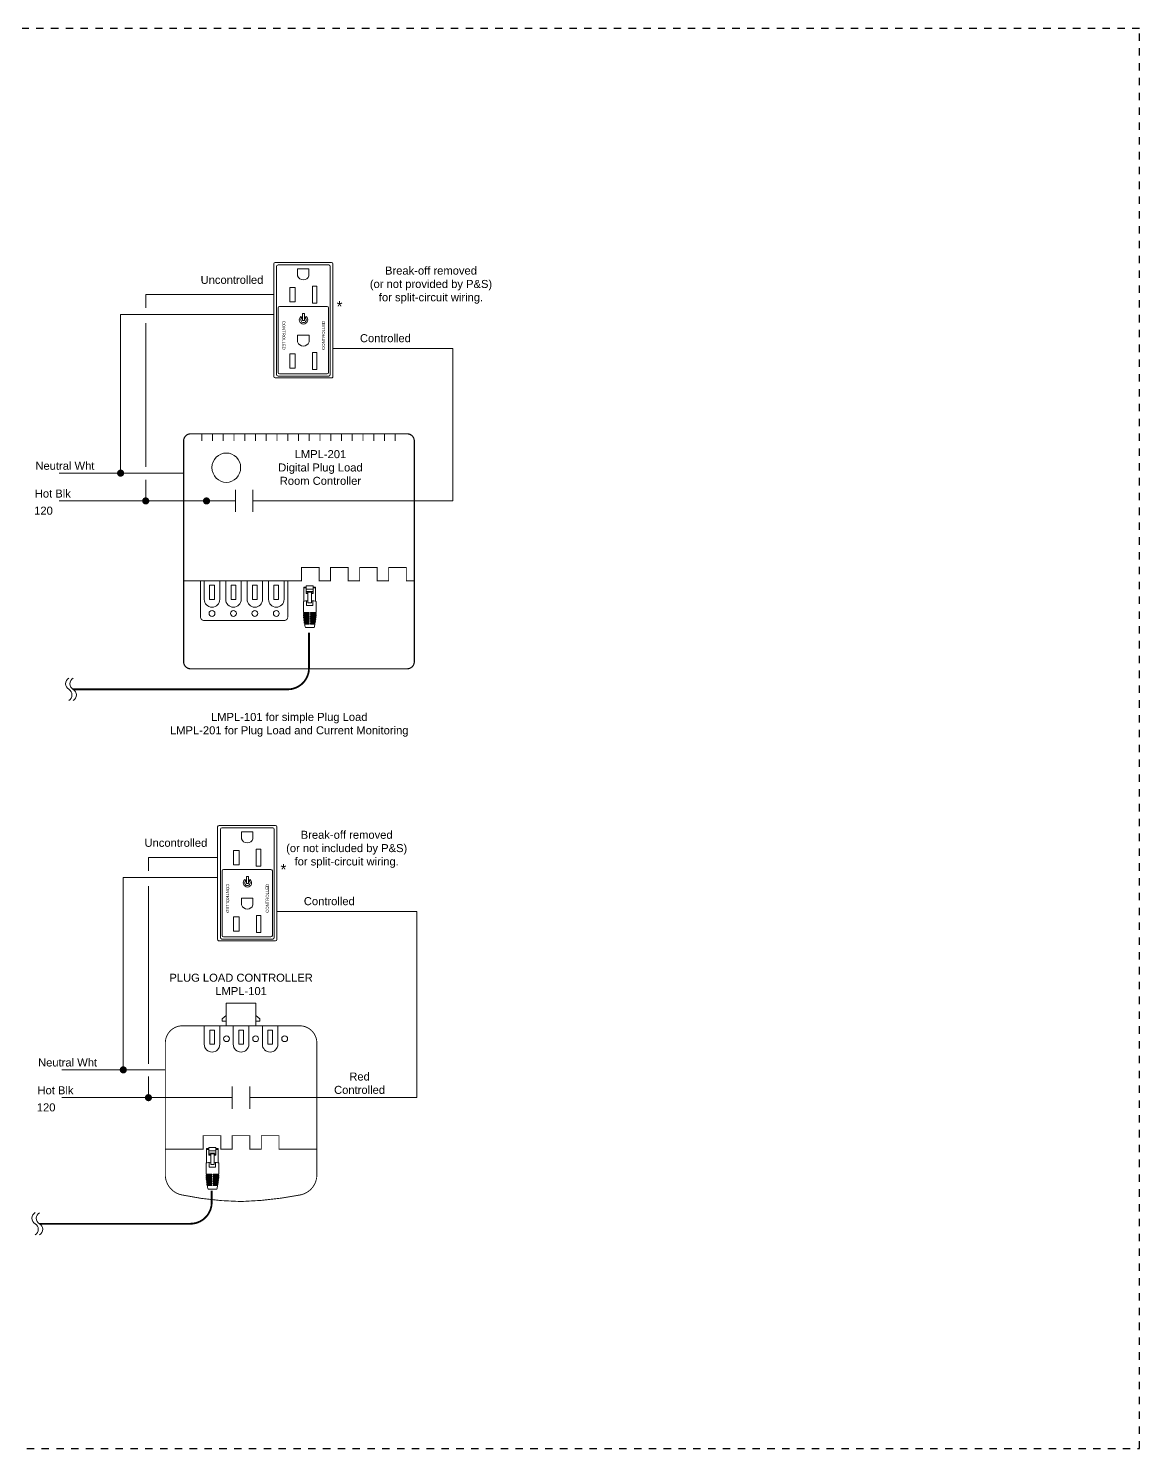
# Model space of a CAD drawing. Header units: inches. Extents: x -60 to 2005, y -577 to 104.
# Drawn here: x 37.2 to 74.71, y -9.65 to 38.27 of the extents above; entities that cross this region are included whole.
import ezdxf
from ezdxf.enums import TextEntityAlignment as Align

# ---------------------------------------------------------------- set-up
doc = ezdxf.new("R2010")
doc.units = ezdxf.units.IN
doc.header["$MEASUREMENT"] = 0
doc.linetypes.add('Demo', pattern=[0.5, 0.25, -0.25])
doc.layers.get('0').update_dxf_attribs({"lineweight": 5})
doc.layers.add('PS Borders', color=40, linetype='Demo', lineweight=5, plot=False)
for name, color, linetype, lineweight in [('WS', 3, 'Continuous', 5), ('WS_DETAIL', 7, 'Continuous', 5), ('WS_LineVoltage', 1, 'Continuous', 5)]:
    doc.layers.add(name, color=color, linetype=linetype, lineweight=lineweight)
doc.styles.add('ARIAL', font='arial.ttf')

# ---------------------------------------------------------------- blocks, each defined once
blk = doc.blocks.new('A$C756910A1')
at = {"layer": 'WS_DETAIL'}
for p, q in [((0.1502355164945186, 6.597127019628033), (0.1502355164945186, 10.17284573411285)), ((0.1502355164945186, 10.17284573411285), (0.725468666911155, 10.17284573411285)), ((0.725468666911155, 9.924815362676668), (0.1502355164945186, 9.924815362676668)), ((0.725468666911155, 10.42537585766053), (0.725468666911155, 8.556956961277706)), ((0.725468666911155, 10.42537585766053), (2.506894660563006, 10.42537585766053)), ((2.506894660563063, 9.659063592378288), (0.7254686669112118, 9.659063592378288)), ((2.50689466056312, 9.057957948058288), (0.7254686669112118, 9.057957948058288)), ((0.7254686669112118, 8.735258730937062), (1.168555581693539, 8.735258730937062)), ((0.725468666911155, 8.556956961277706), (1.168555581693596, 8.556956961277706)), ((1.168555581693596, 6.169918262987323), (1.168555581693539, 9.057957948058288)), ((1.168555581693596, 8.848221287137449), (2.063807745780679, 8.848221287137449)), ((2.063807745780906, 6.169918262987323), (2.063807745780679, 9.057957948058288)), ((2.063807745780679, 8.735258730937062), (2.50689466056312, 8.735258730937062)), ((2.506894660563177, 8.556956961277706), (2.063807745780736, 8.556956961277706)), ((2.506894660563006, 10.42537585766053), (2.506894660563177, 8.556956961277706)), ((3.082127810979699, 10.17284573411285), (2.506894660563063, 10.17284573411285)), ((3.082127810979699, 9.924815362676668), (2.506894660563063, 9.924815362676668)), ((3.082127810979927, 6.597127019628033), (3.082127810979699, 10.17284573411285)), ((-6.402811436601041e-08, 6.564808555890693), (-6.402811436601041e-08, 3.726134365787232)), ((-6.402811436601041e-08, 3.726134365787232), (1.427763863659294, 3.726134365787232)), ((0.8080907998544546, 6.700560145413647), (0.8080907998544546, 5.545980966034392)), ((0.8080907998544546, 5.545980966034392), (2.424272527619593, 5.545980966034392)), ((0.8902139495456538, 3.726134365787232), (0.8902139495456538, 3.50558276794095)), ((1.168555581693539, 6.169918262987323), (2.063807745780906, 6.169918262987323)), ((1.427763863659294, 3.50558276794095), (1.427763863659237, 3.726134365787232)), ((1.804599463815038, 3.726134365787232), (3.232363391502219, 3.726134365787232)), ((1.804599463814753, 3.50558276794095), (1.804599463814753, 3.726134365787232)), ((2.34214937792845, 3.726134365787232), (2.34214937792845, 3.50558276794095)), ((2.42427252761965, 6.700560145413647), (2.424272527619593, 5.545980966034392)), ((3.232363391502219, 6.564808555890693), (3.232363391502219, 3.726134365787232)), ((0.001803363048139772, 3.50558276794095), (1.427763863659294, 3.50558276794095)), ((0.007215091914673621, 3.285031170094669), (1.427763863659294, 3.285031170094669)), ((0.01623947130153169, 3.064479572248388), (1.427763863659294, 3.064479572248388)), ((0.02888376853442765, 2.843927974402106), (1.427763863659294, 2.843927974402106)), ((0.04515819889135742, 2.623376376555825), (1.427763863659294, 2.623376376555825)), ((0.06507596708863161, 2.402824778709544), (1.427763863659294, 2.402824778709544)), ((0.08865332129224157, 2.182273180863262), (1.427763863659294, 2.182273180863433)), ((0.1159096201752448, 1.961721583016981), (1.427763863659294, 1.961721583017152)), ((0.1468674136732773, 1.74116998517087), (1.427763863659294, 1.74116998517087)), ((0.1815525382387762, 1.520618387324589), (1.427763863659294, 1.520618387324589)), ((0.2199942275513251, 1.300066789478308), (1.427763863659237, 1.300066789478308)), ((0.2622252398203102, 1.079515191632026), (1.427763863659294, 1.079515191632026)), ((0.3082820030148525, 0.8589635937857452), (1.427763863659294, 0.8589635937857452)), ((0.8902139495456538, 3.285031170094669), (0.8902139495456538, 3.064479572248388)), ((0.8902139495456538, 2.843927974402106), (0.8902139495456538, 2.623376376555825)), ((0.8902139495457106, 2.402824778709544), (0.8902139495457106, 2.182273180863262)), ((0.8902139495457106, 1.961721583017152), (0.8902139495457106, 1.74116998517087)), ((0.8902139495457106, 1.520618387324589), (0.8902139495457106, 1.300066789478308)), ((0.8902139495457106, 1.079515191632026), (0.8902139495457106, 0.8589635937857452)), ((1.427763863659294, 3.064479572248388), (1.427763863659294, 3.285031170094669)), ((1.427763863659294, 2.623376376555825), (1.427763863659294, 2.843927974402106)), ((1.427763863659294, 2.182273180863262), (1.427763863659294, 2.402824778709544)), ((1.427763863659237, 1.74116998517087), (1.427763863659294, 1.961721583017152)), ((1.427763863659294, 1.300066789478308), (1.427763863659237, 1.520618387324589)), ((1.427763863659294, 0.8589635937857452), (1.427763863659294, 1.079515191632026)), ((1.804599463814981, 3.50558276794095), (3.230559964426021, 3.50558276794095)), ((1.804599463814981, 3.285031170094669), (3.225148235559374, 3.285031170094669)), ((1.804599463814753, 3.064479572248388), (1.804599463814753, 3.285031170094669)), ((1.804599463814981, 3.064479572248388), (3.216123856172572, 3.064479572248388)), ((1.804599463814981, 2.843927974402106), (3.203479558939677, 2.843927974402106)), ((1.804599463814753, 2.623376376555825), (1.804599463814753, 2.843927974402106)), ((1.804599463814924, 2.623376376555825), (3.187205128582747, 2.623376376555825)), ((1.804599463814867, 2.402824778709544), (3.167287360385473, 2.402824778709544)), ((1.804599463814753, 2.182273180863262), (1.804599463814753, 2.402824778709544)), ((1.804599463814867, 2.182273180863433), (3.143710006181806, 2.182273180863433)), ((1.804599463814867, 1.961721583017152), (3.116453707298803, 1.961721583017152)), ((1.804599463814753, 1.74116998517087), (1.804599463814753, 1.961721583017152)), ((1.80459946381481, 1.74116998517087), (3.085495913800827, 1.74116998517087)), ((1.80459946381481, 1.520618387324589), (3.050810789235328, 1.520618387324589)), ((1.804599463814753, 1.300066789478308), (1.804599463814753, 1.520618387324589)), ((1.804599463814753, 1.300066789478308), (3.012369099922722, 1.300066789478308)), ((1.804599463814753, 1.079515191632026), (2.970138087653794, 1.079515191632026)), ((1.804599463814753, 0.8589635937857452), (1.804599463814753, 1.079515191632026)), ((1.804599463814753, 0.8589635937857452), (2.924081324459308, 0.8589635937857452)), ((2.34214937792845, 3.285031170094669), (2.34214937792845, 3.064479572248388)), ((2.34214937792845, 2.843927974402106), (2.34214937792845, 2.623376376555825)), ((2.34214937792845, 2.402824778709544), (2.34214937792845, 2.182273180863433)), ((2.34214937792845, 1.961721583017152), (2.34214937792845, 1.74116998517087)), ((2.34214937792845, 1.520618387324589), (2.342149377928394, 1.300066789478308)), ((2.34214937792845, 1.079515191632026), (2.342149377928394, 0.8589635937857452)), ((2.691792117421215, -1.891327769953932e-07), (0.524929496546207, -1.891327769953932e-07))]:
    blk.add_line(p, q, dxfattribs=at)
for centre, radius, start, end in [((1.61618166373708, -0.5828206012761257), 7.328072457716479, 93.50202068223433, 102.7411415662108), ((1.61618166373708, -0.5828206012761257), 7.328072457716479, 77.25885843378917, 86.49797931776406), ((13.48717119514313, 3.726134365787232), 13.48717125917128, 180.9369821694481, 181.8742150375743), ((13.48717119514313, 3.726134365787232), 13.48717125917128, 182.8119499073921, 183.7504392946456), ((13.48717119514313, 3.726134365787232), 13.48717125917128, 184.6899375443662, 185.6307014597895), ((13.48717119514313, 3.726134365787232), 13.48717125917128, 186.5729909480418, 187.5170696871769), ((13.48717119514313, 3.726134365787232), 13.48717125917128, 188.4632058194769, 189.4116726762505), ((13.48717119514313, 3.726134365787232), 13.48717125917128, 190.3627495398733, 191.316722449262), ((13.48717119514313, 3.726134365787232), 13.48717125917128, 192.2738850556991, 196.037861357714), ((-10.25480786766903, 3.726134365787232), 13.48717125917128, 343.9621386422843, 347.7261149443008), ((-10.25480786766903, 3.726134365787232), 13.48717125917128, 348.683277550738, 349.6372504601267), ((-10.25480786766903, 3.726134365787232), 13.48717125917128, 350.5883273237479, 351.5367941805232), ((-10.25480786766903, 3.726134365787232), 13.48717125917128, 352.4829303128231, 353.4270090519582), ((-10.25480786766903, 3.726134365787232), 13.48717125917128, 354.3692985402105, 355.3100624556338), ((-10.25480786766903, 3.726134365787232), 13.48717125917128, 356.2495607053528, 357.1880500926079), ((-10.25480786766903, 3.726134365787232), 13.48717125917128, 358.1257849624257, 359.0630178305502)]:
    blk.add_arc(centre, radius, start, end, dxfattribs=at)
blk = doc.blocks.new('RJ45')
at = {"layer": 'WS_DETAIL', "xscale": 1.117448685388325, "yscale": 1.117448685388325, "zscale": 1.117448685388325}
blk.add_blockref('A$C756910A1', (59.47218582368797, 150.6837771156898), dxfattribs=at)
blk = doc.blocks.new('LMPL-201')
for p, q in [((-17.89045705921865, 50.30942100871076), (-17.89045705921865, 44.09870483193779)), ((-17.88524524027798, 50.30942100871053), (-17.88524524027798, 44.09870483193757)), ((-12.94430589278352, 50.30942100871076), (-12.94430589278352, 44.09870483193779)), ((-12.93909407384285, 50.30942100871053), (-12.93909407384285, 44.09870483193757)), ((-26.0005001852636, 47.20406292032382), (-17.89045705921865, 47.20406292032382)), ((-12.93909407384285, 47.20406292032382), (-4.829050947797896, 47.20406292032382)), ((-26.63592667309881, 24.72020261995567), (-26.63592667309881, 19.51379115810948)), ((-22.27392851787886, 19.51379115810948), (-22.27392851787886, 24.72020261995567)), ((-20.60915865379344, 24.72020261995567), (-20.60915865379344, 19.51379115810948)), ((-16.24716049857349, 19.51379115810948), (-16.24716049857349, 24.72020261995567)), ((-14.58239063448808, 24.72020261995567), (-14.58239063448808, 19.51379115810948)), ((-10.22039247926813, 19.51379115810948), (-10.22039247926813, 24.72020261995567)), ((-8.555622615182713, 24.72020261995567), (-8.555622615182713, 19.51379115810948)), ((-4.193624459962763, 19.51379115810948), (-4.193624459962763, 24.72020261995567))]:
    blk.add_line(p, q)
for points, const_width in [([(-0.09165064642138532, 66.0723102082824), (30.44512883314303, 66.0723102082824, -0.414213562373095), (32.444328833143, 64.07311020828243), (32.444328833143, 1.999200000000002, -0.414213562373095), (30.44512883314292, -2.842170943040401e-14), (-30.44512883314303, 2.842170943040401e-14, -0.4142135623730948), (-32.444328833143, 1.999200000000059), (-32.444328833143, 64.07311020828243, -0.414213562373095), (-30.44512883314303, 66.0723102082824), (-0.09165064642138532, 66.0723102082824)], 0.3431282558040359), ([(-27.68410568011258, 24.72020261995567), (-27.6841056801126, 14.5839316130442, 0.414213562373095), (-26.6845056801126, 13.5843316130442), (-4.145045452948985, 13.5843316130442, 0.4142135623730951), (-3.145445452948987, 14.5839316130442), (-3.145445452948987, 24.72020261995567)], 0.2499)]:
    blk.add_lwpolyline(points, format="xyb", dxfattribs=dict(const_width=const_width))
at = {"const_width": 0.2499}
for points in [[(-27.34168916712508, 64.05599598701352), (-27.34168916712508, 66.0723102082824)], [(-24.31721783522198, 64.05599598701352), (-24.31721783522198, 66.0723102082824)], [(-21.29274650331888, 64.05599598701352), (-21.29274650331888, 66.0723102082824)], [(-18.26827517141567, 64.05599598701352), (-18.26827517141567, 66.0723102082824)], [(-15.24380383951257, 64.05599598701352), (-15.24380383951257, 66.0723102082824)], [(-12.21933250760935, 64.05599598701352), (-12.21933250760935, 66.0723102082824)], [(-9.19486117570625, 64.05599598701352), (-9.19486117570625, 66.0723102082824)], [(-6.17038984380315, 64.05599598701352), (-6.17038984380315, 66.0723102082824)], [(-3.145918511899936, 64.05599598701352), (-3.145918511899936, 66.0723102082824)], [(-0.1214471799968351, 64.05599598701352), (-0.1214471799968351, 66.0723102082824)], [(2.903024151906266, 64.05599598701352), (2.903024151906266, 66.0723102082824)], [(5.92749548380948, 64.05599598701352), (5.92749548380948, 66.0723102082824)], [(8.95196681571258, 64.05599598701352), (8.95196681571258, 66.0723102082824)], [(11.9764381476158, 64.05599598701352), (11.9764381476158, 66.0723102082824)], [(15.0009094795189, 64.05599598701352), (15.0009094795189, 66.0723102082824)], [(18.02538081142211, 64.05599598701352), (18.02538081142211, 66.0723102082824)], [(21.04985214332521, 64.05599598701352), (21.04985214332521, 66.0723102082824)], [(24.07432347522831, 64.05599598701352), (24.07432347522831, 66.0723102082824)], [(27.09879480713153, 64.05599598701352), (27.09879480713153, 66.0723102082824)], [(32.444328833143, 24.7202026199557), (30.19847508796295, 24.7202026199557), (30.19847508796295, 28.51416248649676), (25.24074705776468, 28.51416248649676), (25.24074705776468, 24.72020261995576), (22.02788810454103, 24.7202026199557), (22.02788810454103, 28.51416248649676), (17.07016007434288, 28.51416248649676), (17.07016007434288, 24.72020261995559), (13.85730112111912, 24.72020261995559), (13.85730112111912, 28.51416248649676), (8.899573090920967, 28.51416248649676), (8.899573090920967, 24.72020261995559), (5.686714137697209, 24.72020261995559), (5.686714137697209, 28.51416248649676), (0.728986107499054, 28.51416248649676), (0.728986107499054, 24.72020261995559), (-32.444328833143, 24.72020261995559)]]:
    blk.add_lwpolyline(points, dxfattribs=at)
blk.add_lwpolyline([(-20.43020821694313, 52.42810951821613), (-21.23501635790353, 52.51152748294956), (-21.98826920610543, 52.7517503221475), (-22.67278551280845, 53.13374732979699), (-23.2713782560038, 53.6424820266158), (-23.76686330031634, 54.26291216005282), (-24.14205939700616, 54.98000702409493), (-24.37977952406402, 55.77872725282535), (-24.46283665948079, 56.64403925359639), (-24.46283665948079, 56.64403925359639), (-24.37977952406402, 57.44884739455696), (-24.14205939700616, 58.20210024275869), (-23.76686330031634, 58.88661654946182), (-23.2713782560038, 59.48520929265683), (-22.67278551280845, 59.9806972236041), (-21.98826920610543, 60.35589043365954), (-21.23501635790353, 60.59361056071734), (-20.43020821694313, 60.67666769613422), (-20.43020821694313, 60.67666769613422), (-19.62540007598272, 60.59361056071734), (-18.87214722778094, 60.35589043365954), (-18.18763092107781, 59.9806972236041), (-17.58903817788257, 59.48520929265683), (-17.09355313357003, 58.88661654946182), (-16.71835703688021, 58.20210024275869), (-16.48063690982224, 57.44884739455696), (-16.39757977440559, 56.64403925359639), (-16.39757977440559, 56.64403925359639), (-16.48063690982224, 55.77872725282535), (-16.71835703688021, 54.98000702409493), (-17.09355313357003, 54.26291216005282), (-17.58903817788257, 53.6424820266158), (-18.18763092107781, 53.13374732979699), (-18.87214722778094, 52.7517503221475), (-19.62540007598272, 52.51152748294956), (-20.43020821694313, 52.42810951821613), (-20.43020821694313, 52.42810951821613), (-20.43020821694313, 52.42810951821613)])
at = {"const_width": 0.9995999999999999}
blk.add_lwpolyline([(-26.50030018526354, 47.20406292032388, 1), (-25.50070018526367, 47.20406292032388, 1)], format="xyb", close=True, dxfattribs=at)
for points in [[(-25.11582387538959, 19.51379115810948), (-23.79403131558807, 19.51379115810948), (-23.79403131558807, 23.53719960678253), (-25.11582387538959, 23.53719960678253)], [(-19.08905585608423, 19.51379115810948), (-17.76726329628271, 19.51379115810948), (-17.76726329628271, 23.53719960678253), (-19.08905585608423, 23.53719960678253)], [(-13.06228783677886, 19.51379115810948), (-11.74049527697734, 19.51379115810948), (-11.74049527697734, 23.53719960678253), (-13.06228783677886, 23.53719960678253)], [(-7.035519817473499, 19.51379115810948), (-5.713727257671977, 19.51379115810948), (-5.713727257671977, 23.53719960678253), (-7.035519817473499, 23.53719960678253)]]:
    blk.add_lwpolyline(points, close=True)
for centre in [(-24.45492759548883, 15.56555416672439), (-18.42815957618347, 15.56555416672439), (-12.4013915568781, 15.56555416672439), (-6.374623537572738, 15.56555416672439)]:
    blk.add_circle(centre, 0.8191916203122478)
for centre in [(-24.45492759548883, 19.51379115810948), (-18.42815957618347, 19.51379115810948), (-12.4013915568781, 19.51379115810948), (-6.374623537572738, 19.51379115810948)]:
    blk.add_arc(centre, 2.180999077609975, 180, 0)
at = {"insert": (6.048060402993773, 61.48441435377961), "char_height": 2.25, "width": 40.97047812115534, "attachment_point": 2, "style": 'ARIAL'}
blk.add_mtext('LMPL-201\\PDigital Plug Load\\PRoom Controller', dxfattribs=at)

msp = doc.modelspace()

# ---------------------------------------------------------------- linework, layer by layer
for p, q in [((46.43123552397317, 28.50415055788558), (46.39916506488763, 28.54462296377638)), ((46.54322491833054, 28.50415055788558), (46.57529537741608, 28.54462296377638)), ((44.53813881668023, 9.508180455748601), (44.50606835759469, 9.548652861639397)), ((44.6501282110376, 9.508180455748601), (44.68219867012314, 9.548652861639397)), ((43.87594333202711, 5.374473824833373), (43.87594333202711, 4.614485220512563)), ((44.88280886134923, 5.374473824833373), (43.87594333202711, 5.374473824833373)), ((44.88280886134923, 5.374473824833373), (44.88280886134923, 4.614485220512563)), ((43.87594333202711, 4.966564459201734), (43.74237417482219, 4.844023813707466)), ((43.74237417482219, 4.844023813707466), (43.74237417482219, 4.774810781301468)), ((44.88280886134923, 4.966564459201734), (45.01637801855415, 4.844023813707466)), ((45.01637801855415, 4.844023813707466), (45.01637801855415, 4.774810781301468)), ((43.13668869440342, 4.614485220512563), (43.13668869440342, 3.989465837337747)), ((43.66033793272515, 3.989465837337747), (43.66033793272515, 4.614485220512563)), ((43.74237417482219, 4.774810781301468), (43.87594333202711, 4.774810781301468)), ((44.1175514775273, 3.989465837337747), (44.1175514775273, 4.614485220512563)), ((44.64120071584902, 4.614485220512563), (44.64120071584902, 3.989465837337747)), ((45.01637801855415, 4.774810781301468), (44.88280886134923, 4.774810781301468)), ((45.09841426065118, 3.989465837337747), (45.09841426065118, 4.614485220512563)), ((45.62206349897291, 4.614485220512563), (45.62206349897291, 3.989465837337747)), ((44.08186260303172, 2.563299521529444), (44.08186260303172, 1.817715346646736)), ((44.08248827157202, 2.563299521529416), (44.08248827157202, 1.817715346646708)), ((44.67563825326403, 2.563299521529444), (44.67563825326403, 1.817715346646736)), ((44.67626392180433, 2.563299521529416), (44.67626392180433, 1.817715346646708)), ((44.08248827157202, 2.190507434088062), (43.30248827157202, 2.190507434088047)), ((45.45531260657052, 2.190507434088047), (44.67626392180433, 2.190507434088033))]:
    msp.add_line(p, q)
for points in [[(45.52995253124794, 30.36743491744191), (47.43136071498616, 30.36743491744191, -0.414213562373095), (47.47972309207225, 30.3190725403558), (47.47972309207225, 26.52314501557386, -0.414213562373095), (47.43136071498616, 26.4747826384877), (45.52995253124794, 26.4747826384877, -0.414213562373095), (45.48159015416184, 26.52314501557386), (45.48159015416184, 30.3190725403558, -0.414213562373095)], [(45.62586252323734, 30.28755825363181), (47.34077884806972, 30.28755825363181, -0.414213562373095), (47.3891412251558, 30.23919587654574), (47.3891412251558, 26.58704617172275, -0.414213562373095), (47.34077884806972, 26.53868379463664), (45.62586252323734, 26.53868379463664, -0.414213562373095), (45.57750014615124, 26.58704617172275), (45.57750014615124, 30.23919587654574, -0.414213562373095)], [(45.67937991778585, 28.88340769641211), (47.28026037959787, 28.88340769641211, -0.414213562373095), (47.32862275668396, 28.83504531932597), (47.32862275668396, 26.66000404348991, -0.414213562373095), (47.28026037959787, 26.6116416664038), (45.67937991778585, 26.6116416664038, -0.414213562373095), (45.63101754069977, 26.66000404348991), (45.63101754069977, 28.83504531932597, -0.414213562373095)], [(43.636855823955, 11.37146481530493), (45.53826400769322, 11.37146481530493, -0.414213562373095), (45.58662638477931, 11.32310243821883), (45.58662638477931, 7.52717491343688, -0.414213562373095), (45.53826400769322, 7.478812536350716), (43.636855823955, 7.478812536350716, -0.414213562373095), (43.5884934468689, 7.52717491343688), (43.5884934468689, 11.32310243821883, -0.414213562373095)], [(43.7327658159444, 11.29158815149484), (45.44768214077678, 11.29158815149484, -0.414213562373095), (45.49604451786286, 11.24322577440876), (45.49604451786286, 7.591076069585768, -0.414213562373095), (45.44768214077678, 7.54271369249966), (43.7327658159444, 7.54271369249966, -0.414213562373095), (43.6844034388583, 7.591076069585768), (43.6844034388583, 11.24322577440876, -0.414213562373095)], [(43.78628321049291, 9.887437594275127), (45.38716367230493, 9.887437594275127, -0.414213562373095), (45.43552604939102, 9.839075217188991), (45.43552604939102, 7.664033941352926, -0.414213562373095), (45.38716367230493, 7.615671564266819), (43.78628321049291, 7.615671564266819, -0.414213562373095), (43.73792083340683, 7.664033941352926), (43.73792083340683, 9.839075217188991, -0.414213562373095)]]:
    msp.add_lwpolyline(points, format="xyb", close=True)
for points in [[(46.28635657109191, 29.92173697799687), (46.28635657109191, 30.15387694910437), (46.67018310525445, 30.15387694910437), (46.67018310525445, 29.92173697799687, -0.7303420884382715), (46.28635657109191, 29.92173697799687, -14.20175567588559)], [(46.28889461961287, 27.6872334320973), (46.28889461961287, 27.91937340320477), (46.67272115377541, 27.91937340320477), (46.67272115377541, 27.6872334320973, -0.7303420884382715), (46.28889461961287, 27.6872334320973, -14.20175567588559)], [(44.39325986379897, 10.92576687585989), (44.39325986379897, 11.15790684696739), (44.77708639796151, 11.15790684696739), (44.77708639796151, 10.92576687585989, -0.7303420884382715), (44.39325986379897, 10.92576687585989, -14.20175567588559)], [(44.39579791231993, 8.691263329960321), (44.39579791231993, 8.923403301067793), (44.77962444648247, 8.923403301067793), (44.77962444648247, 8.691263329960321, -0.7303420884382715), (44.39579791231993, 8.691263329960321, -14.20175567588559)]]:
    msp.add_lwpolyline(points, format="xyb")
for points in [[(46.01936209617556, 29.52244098041724), (46.20270991708311, 29.52244098041724), (46.20270991708311, 29.04144591164898), (46.01936209617556, 29.04144591164898)], [(46.45656241747737, 28.64751370994661), (46.51788399414124, 28.64751370994661), (46.51788399414124, 28.41525734213637), (46.45656241747737, 28.41525734213637)], [(46.02190014469649, 27.28876662785949), (46.20524796560404, 27.28876662785949), (46.20524796560404, 26.80777155909122), (46.02190014469649, 26.80777155909122)], [(44.12626538888262, 10.52647087828026), (44.30961320979016, 10.52647087828026), (44.30961320979016, 10.045475809512), (44.12626538888262, 10.045475809512)], [(44.56346571018443, 9.651543607809629), (44.6247872868483, 9.651543607809629), (44.6247872868483, 9.419287239999392), (44.56346571018443, 9.419287239999392)], [(44.12880343740355, 8.292796525722508), (44.3121512583111, 8.292796525722508), (44.3121512583111, 7.811801456954242), (44.12880343740355, 7.811801456954242)], [(43.31917402426048, 3.989465837337747), (43.4778526028681, 3.989465837337747), (43.4778526028681, 4.4724680520644), (43.31917402426048, 4.4724680520644)], [(44.30003680738435, 3.989465837337747), (44.45871538599198, 3.989465837337747), (44.45871538599198, 4.4724680520644), (44.30003680738435, 4.4724680520644)], [(45.28089959050823, 3.989465837337747), (45.43957816911585, 3.989465837337747), (45.43957816911585, 4.4724680520644), (45.28089959050823, 4.4724680520644)]]:
    msp.add_lwpolyline(points, close=True)
for points in [[(46.93610213588225, 29.19406661935911), (46.93610213588225, 28.99563677313107), (46.78713159303445, 28.99563677313107), (46.78713159303445, 29.56824986588659), (46.93610213588225, 29.56824986588659), (46.93610213588225, 28.99563677313107)], [(46.93864018440318, 26.96039226680135), (46.93864018440318, 26.76196242057331), (46.7896696415554, 26.76196242057331), (46.7896696415554, 27.3345755133288), (46.93864018440318, 27.3345755133288), (46.93864018440318, 26.76196242057331)], [(45.04300542858931, 10.19809651722213), (45.04300542858931, 9.999666670994088), (44.8940348857415, 9.999666670994088), (44.8940348857415, 10.57227976374961), (45.04300542858931, 10.57227976374961), (45.04300542858931, 9.999666670994088)], [(45.04554347711024, 7.96442216466437), (45.04554347711024, 7.765992318436332), (44.89657293426246, 7.765992318436332), (44.89657293426246, 8.338605411191821), (45.04554347711024, 8.338605411191821), (45.04554347711024, 7.765992318436332)]]:
    msp.add_lwpolyline(points)
at = {"linetype": 'Continuous', "const_width": 0.03000000000000004}
msp.add_lwpolyline([(44.37832736795645, -1.314925751111375, -0.04834591099793575), (42.36188906900849, -1.08876914707696, -0.3299559090485597), (41.8222418152731, -0.4574222638991614), (41.8222418152731, 4.035931599966105, -0.414213562373095), (42.40079543581956, 4.614485220512563), (46.35795675755677, 4.614485220512563, -0.414213562373095), (46.93651037810322, 4.035931599966105), (46.93651037810322, 3.133801851143147), (46.93651037810322, 1.388738799803008), (46.93651037810322, -0.4574222638991614, -0.3299559090485626), (46.39686312436783, -1.08876914707696, -0.04149975736899001), (44.37832736795645, -1.314925751111375, -0.0242915623387021)], format="xyb", dxfattribs=at)
at = {"const_width": 0.03000000000000004}
msp.add_lwpolyline([(41.8222418152731, 0.4510371706408591), (43.10093059866646, 0.4510371706408449), (43.10093059866646, 0.9064945375725699), (43.69609602846216, 0.9064945375725699), (43.69609602846216, 0.4510371706408591), (44.08179338179033, 0.4510371706408449), (44.08179338179033, 0.9064945375725699), (44.67695881158604, 0.9064945375725699), (44.67695881158604, 0.4510371706408591), (45.06265616491422, 0.4510371706408591), (45.06265616491422, 0.9064945375725699), (45.65782159470992, 0.9064945375725699), (45.65782159470992, 0.4510371706408591), (46.93651037810322, 0.4510371706408591)], dxfattribs=at)
for centre in [(43.88894470512623, 4.177968859699746), (44.8698074882501, 4.177968859699746), (45.85067027137398, 4.177968859699746)]:
    msp.add_circle(centre, 0.09834233137001788)
for centre, radius, start, end in [((46.48723022115187, 28.43348614656848), 0.1417986737841369, 128.3934135367064, 51.60658646329246), ((46.48723022115187, 28.43348614656848), 0.09016021927059299, 128.3934135367064, 51.60658646329246), ((44.59413351385893, 9.437516044431504), 0.1417986737841369, 128.393413536707, 51.60658646329246), ((44.59413351385893, 9.437516044431504), 0.09016021927059299, 128.393413536707, 51.60658646329246), ((43.39851331356429, 3.989465837337747), 0.2618246191608617, 180, 0), ((44.37937609668816, 3.989465837337747), 0.2618246191608617, 180, 0), ((45.36023887981204, 3.989465837337747), 0.2618246191608617, 180, 0)]:
    msp.add_arc(centre, radius, start, end)
at = {"layer": 'PS Borders', "lineweight": -3}
msp.add_lwpolyline([(11.64317972392382, -9.651321908190887), (74.71068246406449, -9.651321908190887), (74.71068246406449, 38.26832012360637), (11.64317972392382, 38.26832012360637)], close=True, dxfattribs=at)
at = {"layer": 'WS', "const_width": 0.06}
for points in [[(38.71028601098315, 15.96708548108438), (45.9525352383069, 15.96708548108438, 0.4142135623730951), (46.67253523830693, 16.68708548108438), (46.67253523830693, 17.88462361265374)], [(37.57545406803942, -2.064428377423269), (42.66747682110328, -2.064428377423283, 0.4142135623730951), (43.38747682110331, -1.344428377423284), (43.38747682110331, -0.9528475272472008)]]:
    msp.add_lwpolyline(points, format="xyb", dxfattribs=at)
at = {"layer": 'WS_DETAIL'}
for points in [[(38.56048307858606, 15.59390026621409, 0.5773502691867318), (38.5604830785847, 15.96757444417429, -0.5773502691905019), (38.5604830785847, 16.34124862213733, -0.5773502691905019)], [(38.7102860109847, 15.59341130312407, 0.5773502691867318), (38.71028601098334, 15.96708548108427, -0.5773502691905019), (38.71028601098334, 16.34075965904731, -0.5773502691905019)], [(37.42565113564233, -2.437613592293559, 0.5773502691867318), (37.42565113564096, -2.063939414333362, -0.5773502691905019), (37.42565113564096, -1.690265236370323, -0.5773502691905019)], [(37.57545406804097, -2.43810255538358, 0.5773502691867318), (37.5754540680396, -2.064428377423383, -0.5773502691905019), (37.5754540680396, -1.690754199460343, -0.5773502691905019)]]:
    msp.add_lwpolyline(points, format="xyb", dxfattribs=at)
at = {"layer": 'WS_LineVoltage'}
for points in [[(45.48159015416184, 29.29481224508795), (41.16075006966565, 29.29481224508795), (41.16075006966565, 28.83743859633476)], [(45.48159015416184, 28.61782727776425), (40.31250917433257, 28.61782727776425), (40.31250917433257, 23.26247327479459)], [(41.16075006966566, 28.32289608469044), (41.16075006966575, 23.47017217600327)], [(47.47972309207225, 27.46579303371162), (51.53083184821007, 27.46579303371162), (51.53083184821008, 22.32465195506019), (45.36517686317583, 22.32465195506011)], [(42.4390930904318, 23.26247327479459), (38.2365768690496, 23.26247327479457)], [(41.16075006966576, 23.03951326802493), (41.16075006966577, 22.32465193128392)], [(43.21235252817733, 22.32465195506011), (38.2365768690496, 22.32465195506006)], [(43.5884934468689, 10.29884214295097), (41.25088581306034, 10.29884214295097), (41.25088581306034, 9.841468494197784)], [(43.5884934468689, 9.62185717562727), (40.40264491772726, 9.62185717562727), (40.40264491772726, 3.12832875382253)], [(41.25088581306035, 9.326925982553462), (41.25088581306044, 3.336027655031216)], [(45.58662638477931, 8.46982293157464), (50.31016339397539, 8.46982293157464), (50.3101633939754, 2.190507434088133), (45.45531260657052, 2.190507434088047)], [(41.8222418152731, 3.12832875382253), (38.32671261244429, 3.128328753822515)], [(41.25088581306045, 2.905368747052876), (41.25088581306046, 2.190507410311866)], [(43.30248827157202, 2.190507434088047), (38.32671261244429, 2.190507434088005)]]:
    msp.add_lwpolyline(points, dxfattribs=at)
at = {"layer": 'WS_LineVoltage', "const_width": 0.1200000000000002}
for points in [[(40.25250917433258, 23.26247327479459, 1), (40.37250917433256, 23.26247327479459, 1)], [(41.10075006966579, 22.32465193128392, 1), (41.22075006966578, 22.32465193128392, 1)], [(40.34264491772727, 3.12832875382253, 1), (40.46264491772725, 3.12832875382253, 1)], [(41.19088581306048, 2.190507410311866, 1), (41.31088581306047, 2.190507410311866, 1)]]:
    msp.add_lwpolyline(points, format="xyb", close=True, dxfattribs=at)

# ---------------------------------------------------------------- block references
for name, p, xscale, yscale, zscale in [('LMPL-201', (46.33241255040897, 16.66016440462124), 0.1200000000000002, 0.1200000000000002, 0.1200000000000002), ('RJ45', (39.34441859716553, -0.02590767846209019), 0.12, 0.12, 0.12), ('RJ45', (36.0593601799619, -18.97672005213531), 0.12, 0.12, 0.12)]:
    msp.add_blockref(name, p, dxfattribs=dict(xscale=xscale, yscale=yscale, zscale=zscale))

# ---------------------------------------------------------------- texts
at = {"style": 'ARIAL'}
for s, p in [('Uncontrolled', (45.13095572907881, 29.78427126702118)), ('Controlled', (50.10999063819602, 27.81574401726894)), ('Uncontrolled', (43.23785902178587, 10.7883011648842)), ('Controlled', (48.21689393090308, 8.819773915131961))]:
    msp.add_text(s, height=0.2700000000000004, dxfattribs=at).set_placement(p, align=Align.MIDDLE_RIGHT)
for rotation, p in [(270, (45.87012253844952, 27.91298388509362)), (90, (47.1067371163242, 27.91298388509362)), (270, (43.97702583115658, 8.917013782956644)), (90, (45.21364040903126, 8.917013782956644))]:
    msp.add_text('CONTROLLED', height=0.1024553194324958, rotation=rotation, dxfattribs=at).set_placement(p, align=Align.TOP_CENTER)
at = {"char_height": 0.2700000000000004, "attachment_point": 2, "style": 'ARIAL'}
for s, insert, width in [('Break-off removed\\P(or not provided by P&S) \\Pfor split-circuit wiring.', (50.7898826144531, 30.23149859949429), 5.397337454140508), ('LMPL-101 for simple Plug Load\\PLMPL-201 for Plug Load and Current Monitoring', (46.00523339033632, 15.17045764448594), 8.757264219172068), ('Break-off removed\\P(or not included by P&S) \\Pfor split-circuit wiring.', (47.9441108736781, 11.1950052402088), 5.397337454140508), ('PLUG LOAD CONTROLLER\\PLMPL-101', (44.37937609668816, 6.372313426855101), 6.124108568792653), ('Red\\PControlled', (48.37880058579952, 3.037850698456936), 4.916457374538648)]:
    msp.add_mtext(s, dxfattribs=dict(at, insert=insert, width=width))
at = {"linetype": 'Continuous', "attachment_point": 4, "style": 'ARIAL'}
for s, insert, char_height, width in [('*', (47.60341113174719, 28.88612469309575), 0.3641219893327268, 9.347597771681961), ('Neutral Wht', (37.43717369716288, 23.50901487834729), 0.2700000000000004, 2.381271428571432), ('Hot Blk', (37.41609474668569, 22.57119355861279), 0.2700000000000004, 1.519842857142859), ('120', (37.39398628590752, 21.99388374288519), 0.2700000000000004, 4.477080000000006), ('*', (45.71031442445425, 9.890154590958772), 0.3641219893327268, 9.347597771681961), ('Neutral Wht', (37.52730944055757, 3.374870357375229), 0.2700000000000004, 2.381271428571432), ('Hot Blk', (37.50623049008038, 2.437049037640733), 0.2700000000000004, 1.519842857142859), ('120', (37.48412202930221, 1.859739221913131), 0.2700000000000004, 4.477080000000006)]:
    msp.add_mtext(s, dxfattribs=dict(at, insert=insert, char_height=char_height, width=width))

doc.saveas('drawing.dxf')
